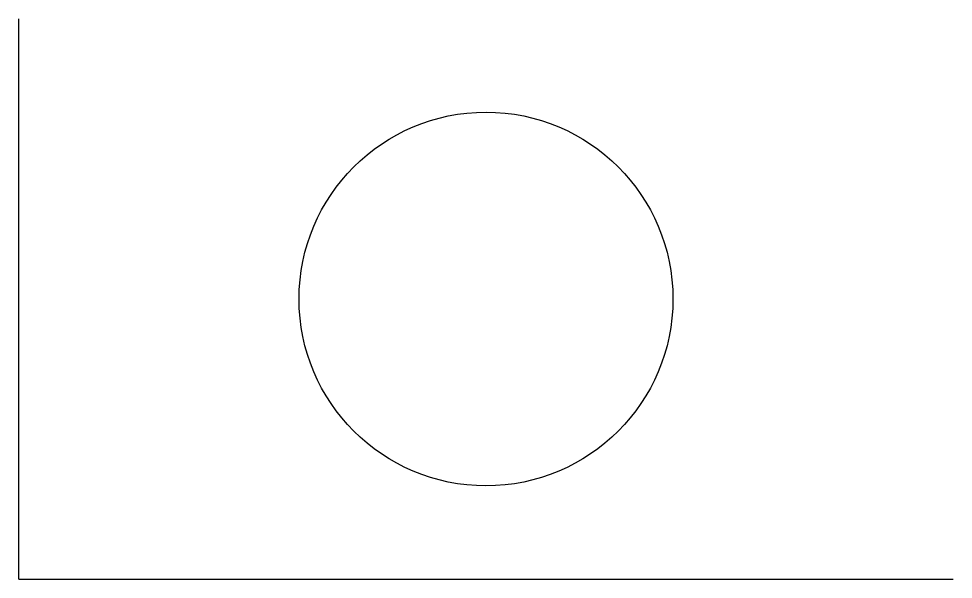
# Model space of a CAD drawing. Extents: x 0 to 100, y 0 to 60.
import ezdxf

# ---------------------------------------------------------------- set-up
doc = ezdxf.new("R2010")
doc.units = 0
doc.header["$MEASUREMENT"] = 0
doc.layers.add('PLANTA', color=3, linetype='CONTINUOUS')

msp = doc.modelspace()

# ---------------------------------------------------------------- linework, layer by layer
at = {"layer": 'PLANTA'}
for q in [(0, 60), (100, 0)]:
    msp.add_line((0, 0), q, dxfattribs=at)
msp.add_circle((50, 30), 20, dxfattribs=at)

doc.saveas('drawing.dxf')
